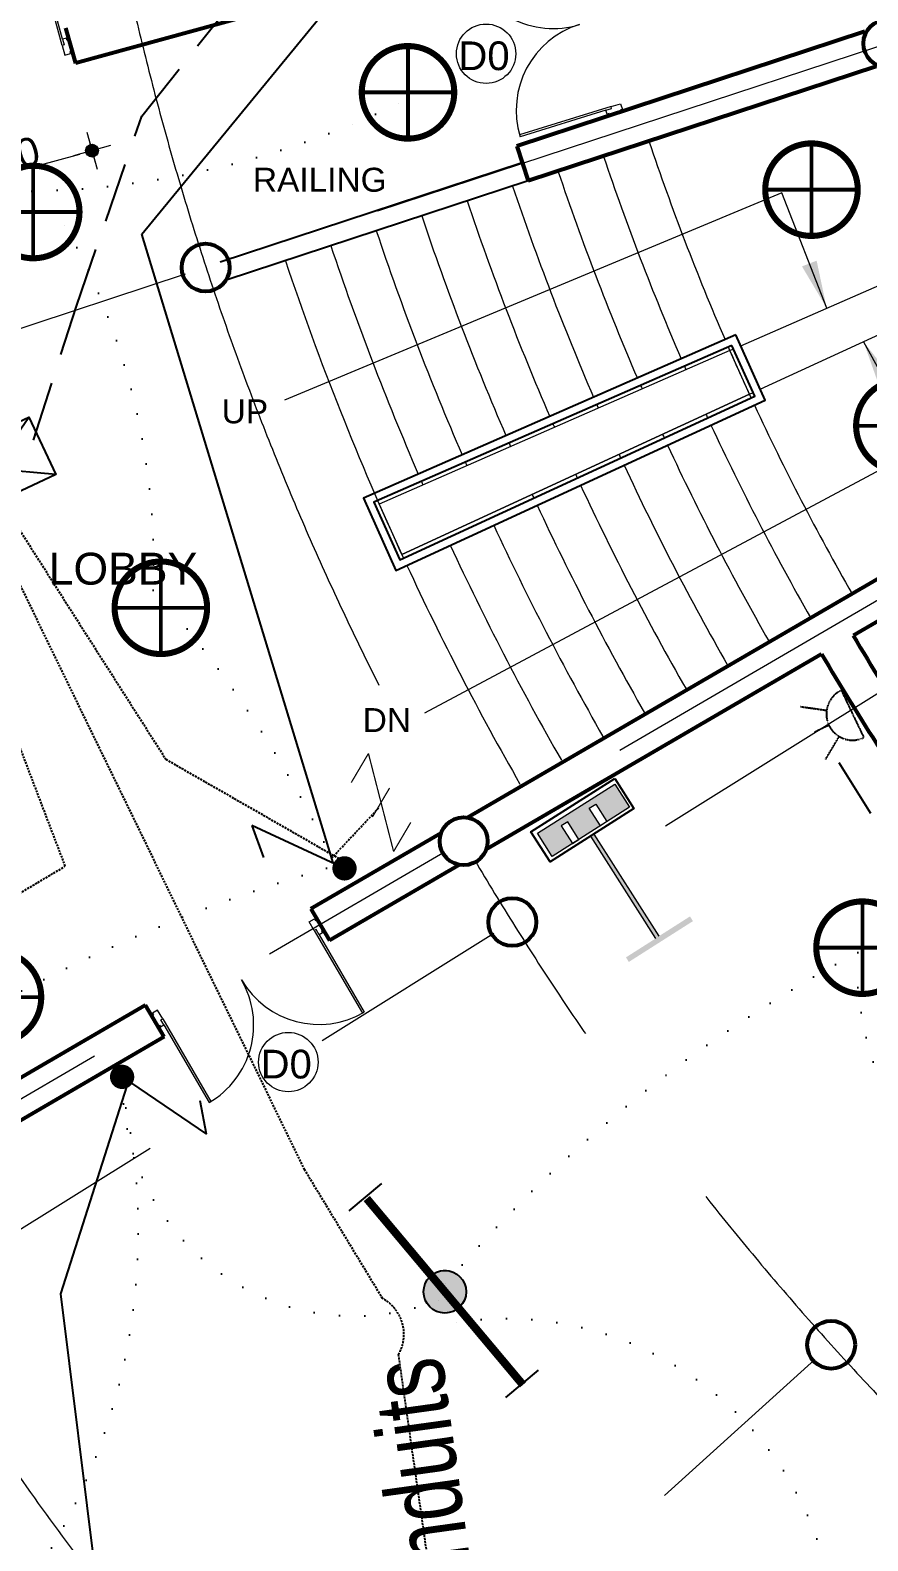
# Model space of a CAD drawing. Header units: millimetres. Extents: x -582 to 488037, y -1142837 to 903.
# Drawn here: x 372420 to 377672, y -1123507 to -1114042 of the extents above; entities that cross this region are included whole.
import ezdxf

# ---------------------------------------------------------------- set-up
doc = ezdxf.new("R2010")
doc.units = ezdxf.units.MM
doc.header["$PDMODE"] = 3
for name, pattern in [('CENTERX2', [101.6, 63.5, -12.7, 12.7, -12.7]), ('DASHED', [19.05, 12.7, -6.35]), ('DOT2', [3.175, 0, -3.175]), ('HIDDEN', [0.375, 0.25, -0.125])]:
    doc.linetypes.add(name, pattern=pattern)
doc.layers.add('A New CL', color=7, linetype='CENTERX2', lineweight=13, true_color=0x18bbcd)
doc.layers.add('Pipe line', color=7, linetype='Continuous', lineweight=60, true_color=0x0070ff)
for name, color, linetype, lineweight in [('A_Wall 01', 7, 'Continuous', 53), ('COLUMN-HATCH', 1, 'Continuous', 53), ('Dimension', 5, 'Continuous', 13), ('door', 62, 'Continuous', 18), ('E_Telephone', 50, 'Continuous', 20), ('hatch', 9, 'Continuous', 0), ('hatch2', 252, 'Continuous', 18), ('railing', 220, 'Continuous', 25), ('stair', 20, 'Continuous', 20)]:
    doc.layers.add(name, color=color, linetype=linetype, lineweight=lineweight)
for name, color, linetype in [('E_Electrical Layout', 210, 'Continuous'), ('E_Power', 50, 'HIDDEN'), ('E_Switch', 30, 'DOT2'), ('E_TV', 160, 'Continuous')]:
    doc.layers.add(name, color=color, linetype=linetype)
doc.styles.add('Arial', font='arial.ttf')
doc.styles.get("Standard").update_dxf_attribs({"font": 'arial.ttf', "width": 0.75})
doc.dimstyles.new('A_ Detail', dxfattribs={"dimtxt": 250, "dimasz": 80, "dimexe": 75, "dimexo": 0, "dimgap": 4, "dimtad": 1, "dimdec": 0, "dimzin": 1, "dimdsep": 46, "dimtxsty": 'Arial', "dimblk": 'dot 2', "dimcen": 0.09375, "dimclrd": 5, "dimclre": 5, "dimclrt": 256, "dimadec": 0, "dimazin": 0, "dimtfac": 0.75, "dimtdec": 0, "dimtix": 1, "dimtmove": 1, "dimatfit": 3, "dimfxl": 75, "dimfxlon": 1, "dimtolj": 1, "dimtzin": 0, "dimlwd": 13, "dimlwe": 9, "dimarcsym": 0})

# ---------------------------------------------------------------- blocks, each defined once
blk = doc.blocks.new('A$C115C1E31')
blk.add_circle((-22.2, 85.8), 150)
blk = doc.blocks.new('D4')
at = {"layer": 'door'}
for p, q in [((0, 1.5), (0, -1.5)), ((0.5, 1.5), (0, 1.5)), ((2, 2), (0.5, 2)), ((0.5, 2), (0.5, 1.5)), ((2, -0.5), (2, 2)), ((46, -0.5), (46, 2)), ((46, 2), (47.5, 2)), ((47.5, 2), (47.5, 1.5)), ((47.5, 1.5), (48, 1.5)), ((48, 1.5), (48, -1.5)), ((0, -1.5), (0.5, -1.5)), ((0.5, -1.5), (0.5, -2)), ((0.5, -2), (1.5, -2)), ((1.5, -0.5), (2, -0.5)), ((1.5, -2), (1.5, -0.5)), ((1.5, -2), (1.5, -24.5)), ((2, -0.5), (2, -24.49)), ((46.5, -0.5), (46, -0.5)), ((46, -0.5), (46, -24.49)), ((46.5, -2), (46.5, -0.5)), ((47.5, -2), (46.5, -2)), ((46.5, -2), (46.5, -24.5)), ((47.5, -1.5), (47.5, -2)), ((48, -1.5), (47.5, -1.5))]:
    blk.add_line(p, q, dxfattribs=at)
for centre, start, end in [((1.5, -2), 270, 0), ((46.5, -2), 180, 270)]:
    blk.add_arc(centre, 22.5, start, end, dxfattribs=at)
blk = doc.blocks.new('dot1')
at = {"layer": 'hatch'}
h = blk.add_hatch(color=256, dxfattribs=at)
edge = h.paths.add_edge_path()
edge.add_arc((0, 0), 1, 0, 360)
for p, q in [((0, 3), (0, -3)), ((3, 0), (-3, 0))]:
    blk.add_line(p, q, dxfattribs=at)
blk.add_circle((0, 0), 1, dxfattribs=at)
blk = doc.blocks.new('dot 2')
at = {"layer": 'hatch', "xscale": 0.5, "yscale": 0.5, "zscale": 0.5}
blk.add_blockref('dot1', (0, 0), dxfattribs=at)
blk = doc.blocks.new('*D192')
at = {"layer": 'DEFPOINTS', "color": 0, "transparency": 16777216}
for p in [(372703, -1114415.9), (371545.8, -1114733.4), (372807.4, -1114796.3)]:
    blk.add_point(p, dxfattribs=at)
at = {"layer": 'Dimension', "color": 5, "lineweight": 9, "transparency": 16777216}
for p, q in [((372787.6, -1114724), (372827.3, -1114868.7)), ((371630.3, -1115041.6), (371670, -1115186.2))]:
    blk.add_line(p, q, dxfattribs=at)
at = {"layer": 'Dimension', "color": 5, "lineweight": 13, "transparency": 16777216}
blk.add_line((371727.3, -1115092.7), (372730.3, -1114817.5), dxfattribs=at)
at = {"layer": 'Dimension', "color": 5, "lineweight": 13, "transparency": 16777216, "xscale": 80, "yscale": 80, "zscale": 80}
for p, rotation in [((372807.4, -1114796.3), 15.34397530359763), ((371650.2, -1115113.9), 195.3439753035976)]:
    blk.add_blockref('dot 2', p, dxfattribs=dict(at, rotation=rotation))
at = {"layer": 'Dimension', "transparency": 16777216, "insert": (372203.4, -1114862.6), "char_height": 180, "attachment_point": 5, "rotation": 15.34398, "style": 'Arial'}
blk.add_mtext('\\A1;1200', dxfattribs=at)
blk = doc.blocks.new('F')
at = {"layer": 'E_Electrical Layout', "ltscale": 5}
h = blk.add_hatch(color=256, dxfattribs=at)
edge = h.paths.add_edge_path()
edge.add_ellipse((0, 0), major_axis=(-37.1, 37.1), ratio=1, start_angle=45, end_angle=135, ccw=False)
edge.add_ellipse((0, 0), major_axis=(37.1, 37.1), ratio=1, start_angle=45, end_angle=135, ccw=False)
edge.add_line((0, 52.5), (0, -52.5))
edge = h.paths.add_edge_path()
edge.add_ellipse((0, 0), major_axis=(-37.1, 37.1), ratio=1, start_angle=225, end_angle=315, ccw=False)
edge.add_ellipse((0, 0), major_axis=(37.1, 37.1), ratio=1, start_angle=225, end_angle=315, ccw=False)
edge.add_line((0, -52.5), (0, 52.5))
for p, q in [((-52.5, 305), (52.5, 305)), ((-52.5, -296.8), (52.5, -296.8))]:
    blk.add_line(p, q, dxfattribs=at)
at = {"layer": 'E_Electrical Layout', "ltscale": 5, "const_width": 20}
blk.add_lwpolyline([(0, -300), (0, 300)], dxfattribs=at)
at = {"layer": 'E_Electrical Layout', "ltscale": 5, "const_width": 3.5}
for points in [[(-52.5, 0, -1), (52.5, 0, -1)], [(-52.5, 0, 1), (52.5, 0, 1)]]:
    blk.add_lwpolyline(points, format="xyb", dxfattribs=at)
at = {"layer": 'E_Electrical Layout', "ltscale": 5}
blk.add_circle((0, 0), 52.5, dxfattribs=at)
blk.add_circle((0, 0), 52.5, dxfattribs=at)
blk = doc.blocks.new('mb')
at = {"const_width": 20}
blk.add_lwpolyline([(18.1, 151.2, -0.887546), (18.1, -151.2, -1.126702), (18.1, 151.2, -0.226057)], format="xyb", dxfattribs=at)
at = {"const_width": 12.5}
for points in [[(0, -151.2), (0, 151.2)], [(-151.2, 0), (151.2, 0)]]:
    blk.add_lwpolyline(points, dxfattribs=at)
blk = doc.blocks.new('A$C08380FCA')
blk.add_blockref('mb', (162.3, 162.2))
blk = doc.blocks.new('A$C084274A9')
for p, q in [((49.5, 235), (0, 185.5)), ((49.5, 25), (49.5, 235))]:
    blk.add_line(p, q)
at = {"const_width": 25}
blk.add_lwpolyline([(49.5, 12.5, 1), (49.5, 37.5, 1)], format="xyb", close=True, dxfattribs=at)
blk = doc.blocks.new('sw2')
at = {"const_width": 3}
for points in [[(-56.6, 56.6), (0, 0)], [(-240, 0), (-183.4, -56.6)], [(-240, 0), (0, 0)], [(-148.3, 28.3), (-91.7, -28.3)]]:
    blk.add_lwpolyline(points, dxfattribs=at)
blk = doc.blocks.new('A$C1FE928F8')
blk.add_blockref('sw2', (241.1, 57.6))
blk = doc.blocks.new('PULL BOX')
at = {"layer": 'E_Electrical Layout'}
for p, q in [((5.23, -8.89), (-5.23, 8.89)), ((5.23, 8.89), (-5.23, -8.89))]:
    blk.add_line(p, q, dxfattribs=at)
blk.add_lwpolyline([(5.23, -8.89), (-5.23, -8.89), (-5.23, 8.89), (5.23, 8.89)], close=True, dxfattribs=at)
blk = doc.blocks.new('15A SOC')
at = {"layer": 'E_Power', "ltscale": 0.010417}
for p, q in [((-94.8, 141.8), (-47.1, 70.5)), ((0, 84.8), (-0.2, 138.4)), ((94.5, 142), (46.9, 70.6)), ((84.8, 0), (-84.8, 0))]:
    blk.add_line(p, q, dxfattribs=at)
blk.add_arc((0, 0), 84.8, 0, 180, dxfattribs=at)
blk = doc.blocks.new('TELEPHONE POINTS')
at = {"layer": 'E_TV', "ltscale": 0.03}
for points in [[(1.394, 8.103), (3.684, 8.103), (3.684, 8.453), (-1.253, 8.453), (-1.253, 8.092), (1.142, 8.092), (1.142, 0.23), (1.394, 0.23)], [(-1.737, 0), (-1.737, -1.78), (4.205, -1.78), (4.205, 0), (2.651, 0), (2.651, -1.349), (2.154, -1.349), (2.154, 0), (0.496, 0), (0.496, -1.349), (0, -1.349), (0, 0)]]:
    blk.add_hatch(color=5, dxfattribs=at).paths.add_polyline_path(points)
at = {"layer": 'E_Telephone', "ltscale": 0.03}
for p, q in [((1.142, 0.23), (1.142, 8.092)), ((1.394, 8.103), (1.394, 0.23))]:
    blk.add_line(p, q, dxfattribs=at)
for points in [[(-1.737, 0), (4.205, 0), (4.205, -1.78), (-1.737, -1.78)], [(0, 0), (0.496, 0), (0.496, -1.349), (0, -1.349)], [(2.651, 0), (2.154, 0), (2.154, -1.349), (2.651, -1.349)]]:
    blk.add_lwpolyline(points, close=True, dxfattribs=at)
at = {"layer": 'E_TV', "color": 5, "ltscale": 0.03}
blk.add_lwpolyline([(-1.927, -2.078), (-1.927, 0.23), (4.525, 0.23), (4.525, -2.078)], close=True, dxfattribs=at)

msp = doc.modelspace()

# ---------------------------------------------------------------- linework, layer by layer
at = {"layer": 'A New CL', "ltscale": 100}
for p, q in [((380631.5, -1113193.6), (363274, -1118894.6)), ((381605, -1115361.1), (364164.8, -1125508.1)), ((381790, -1115665.7), (363485.1, -1127099.3)), ((382994.4, -1117263.3), (366978.3, -1131733.3))]:
    msp.add_line(p, q, dxfattribs=at)
for centre, radius, start, end in [((391421.3, -1109649.8), 23338.9, 157.31549, 262.65238), ((391421.2, -1109649.8), 18838.9, 156.59353, 250.8801), ((391421.3, -1109649.8), 14338.9, 186.17297, 198.18236), ((391421.3, -1109649.8), 27838.9, 198.18233, 250.76685)]:
    msp.add_arc(centre, radius, start, end, dxfattribs=at)
at = {"layer": 'A_Wall 01'}
for p, q in [((376063.8, -1113326.5), (372703, -1114248.6)), ((372642.1, -1114026.8), (372703, -1114248.6)), ((377653.6, -1114050.6), (375470.5, -1114767.7)), ((377725.4, -1114269.1), (375542.3, -1114986.2)), ((375470.5, -1114767.7), (375542.3, -1114986.2)), ((378870.7, -1116819), (375163.3, -1118976)), ((379002.1, -1117008.6), (377581.7, -1117835)), ((377382.9, -1117950.7), (375279, -1119174.8)), ((374996.9, -1119072.8), (374180.4, -1119547.8)), ((375112.5, -1119271.6), (374296.1, -1119746.6)), ((374180.4, -1119547.8), (374296.1, -1119746.6)), ((373143.2, -1120151.3), (371273.8, -1121239)), ((373258.9, -1120350.1), (373143.2, -1120151.3)), ((373258.9, -1120350.1), (371389.4, -1121437.8))]:
    msp.add_line(p, q, dxfattribs=at)
for radius in [14694.6, 14924.6]:
    msp.add_arc((390272.2, -1110426.8), radius, 210.27347, 212.96612, dxfattribs=at)
at = {"layer": 'Dimension'}
for centre in [(375278.8, -1114189), (374038.5, -1120507.5)]:
    msp.add_circle(centre, 186.2, dxfattribs=at)
at = {"layer": 'E_Electrical Layout', "ltscale": 50}
for p, q in [((373120, -1115320), (375360, -1112590)), ((374320, -1119260), (373120, -1115320)), ((373040, -1120610), (372610, -1121960)), ((372610, -1121960), (373570, -1129650))]:
    msp.add_line(p, q, dxfattribs=at)
at = {"layer": 'E_Electrical Layout', "linetype": 'DASHED'}
for p, q in [((374140.4, -1121181.3), (372120.4, -1117031.3)), ((372230, -1116980), (373270, -1118610)), ((372640, -1119280), (371820, -1117130)), ((373270, -1118610), (374370, -1119240)), ((374310, -1119230), (374610, -1118910)), ((371190, -1120140), (372640, -1119280))]:
    msp.add_line(p, q, dxfattribs=at)
msp.add_lwpolyline([(379460, -1132180), (377560, -1131160, 0.748423), (377380, -1130920), (375450, -1126980, 0.589133), (375324.5, -1126500.9), (374730, -1122340, 0.421781), (374630, -1121990), (374140.4, -1121181.3)], format="xyb", dxfattribs=at)
at = {"layer": 'E_Power', "ltscale": 1500}
for p, q in [((373120, -1114580), (373890, -1113610)), ((372710, -1115770), (373120, -1114580)), ((372440, -1116610), (372710, -1115770)), ((377490, -1118630), (379180, -1121330))]:
    msp.add_line(p, q, dxfattribs=at)
at = {"layer": 'E_Switch', "ltscale": 50}
for centre, radius, start, end in [((372321.1, -1109514.3), 5536.8, 271.12729, 296.9452), ((368856.5, -1117386.1), 4336.6, 357.83462, 31.34929), ((367904.3, -1122273.3), 7093, 25.05091, 41.21362), ((377120.5, -1129125), 10235, 105.24034, 119.76087), ((381740.7, -1127603.9), 8812.1, 117.95376, 140.00306), ((379850.7, -1119819.3), 2251.6, 185.62559, 264.37441), ((369205.8, -1121566.9), 3891.4, 310.63408, 14.691), ((374452.9, -1120645), 1453.3, 178.61952, 294.25872), ((375401.7, -1124183.5), 2068.7, 348.66703, 98.94599)]:
    msp.add_arc(centre, radius, start, end, dxfattribs=at)
at = {"layer": 'railing'}
for p, q in [((375504.8, -1114872.2), (373610.3, -1115494.4)), ((375542.3, -1114986.2), (373647.7, -1115608.4))]:
    msp.add_line(p, q, dxfattribs=at)
for points in [[(376845.1, -1115950.8), (374509.2, -1116973.6), (374712.7, -1117426.6), (377028.9, -1116360)], [(376819.8, -1116016.4), (374575.5, -1116999.2), (374737.6, -1117360.1), (376963, -1116335.3)]]:
    msp.add_lwpolyline(points, close=True, dxfattribs=at)
at = {"layer": 'stair'}
for p, q in [((376875.8, -1116019.2), (378181.1, -1115447.6)), ((376998.2, -1116291.6), (378292.5, -1115695.5)), ((376807.1, -1116049.3), (374608.7, -1117012)), ((376807.1, -1116049.3), (376830, -1116039.2)), ((376930, -1116322.9), (374750.1, -1117326.8)), ((376930, -1116322.9), (376952.7, -1116312.5))]:
    msp.add_line(p, q, dxfattribs=at)
msp.add_lwpolyline([(376807.1, -1116049.3), (374608.7, -1117012), (374750.1, -1117326.8), (376930, -1116322.9), (376807.1, -1116049.3)], dxfattribs=at)
for radius, start, end in [(15953.9, 198.59549, 203.37916), (16253.9, 198.59549, 203.38414), (16553.9, 198.59549, 203.38893), (16853.9, 198.57344, 203.39355), (17153.9, 198.5666, 203.39801), (17453.9, 198.56, 203.40231), (17753.9, 198.55362, 203.40647), (18053.9, 198.54745, 203.41049), (18353.9, 198.54149, 204.80396), (15953.9, 203.55873, 204.8157), (16253.9, 203.56039, 203.64852), (16553.9, 203.56199, 203.64852), (16853.9, 203.56353, 203.64852), (16253.9, 204.72592, 204.81405), (15953.9, 204.99527, 209.77891), (17153.9, 203.56501, 203.64852), (16253.9, 204.9903, 209.77891), (17453.9, 203.56645, 203.64852), (16553.9, 204.72592, 204.81245), (16553.9, 204.98551, 209.77891), (17753.9, 203.56783, 203.64852), (16853.9, 204.72592, 204.81091), (17153.9, 204.72592, 204.80942), (16853.9, 204.98089, 209.77891), (18053.9, 203.56918, 203.64852), (17153.9, 204.97643, 209.77891), (17453.9, 204.72592, 204.80799), (17453.9, 204.97212, 209.77891), (17753.9, 204.96796, 209.77891), (18053.9, 204.96394, 209.77891), (18353.9, 204.96005, 209.77891)]:
    msp.add_arc((391421.2, -1109649.8), radius, start, end, dxfattribs=at)

# ---------------------------------------------------------------- block references
at = {"layer": 'COLUMN-HATCH', "rotation": 358.2021055428715}
for p in [(377814.6, -1114211.3), (373539.3, -1115615.5)]:
    msp.add_blockref('A$C115C1E31', p, dxfattribs=at)
at = {"layer": 'COLUMN-HATCH'}
for p in [(375160.1, -1119209.6), (375465.4, -1119715.9), (377464.8, -1122364.9)]:
    msp.add_blockref('A$C115C1E31', p, dxfattribs=at)
at = {"layer": 'Dimension', "ltscale": 1500, "xscale": 96.52000000000004, "yscale": 96.52000000000004, "zscale": 96.52000000000004, "rotation": 212.4497540609838}
msp.add_blockref('TELEPHONE POINTS', (376036.2, -1119000.7), dxfattribs=at)
at = {"layer": 'E_Electrical Layout', "xscale": 1.905, "yscale": 1.905, "zscale": 1.905}
for p in [(374479.9, -1114739.9), (377010, -1115349.8), (372129.9, -1115489.9), (377580, -1116829.8), (372929.9, -1117969.9), (377330, -1120099.8), (371889.9, -1120409.9)]:
    msp.add_blockref('A$C08380FCA', p, dxfattribs=at)
at = {"layer": 'E_Electrical Layout', "linetype": 'DASHED', "xscale": 38.09999999999999, "yscale": 38.09999999999999, "zscale": 38.09999999999999, "rotation": 295.1326615927048}
msp.add_blockref('PULL BOX', (372188.6, -1116789.9), dxfattribs=at)
at = {"layer": 'E_Electrical Layout'}
for name, p, xscale, yscale, zscale, rotation in [('A$C1FE928F8', (374392.8, -1118609.1), 2.6416, 2.6416, 2.6416, 284.4135977011849), ('A$C084274A9', (374396.7, -1119462.7), 3.048, 3.048, 3.048, 65.1713323582095), ('A$C084274A9', (373017.9, -1120432.7), 3.048, 3.048, 3.048, 235.8134476781485), ('F', (375020.1, -1121946.7), 2.54, 2.54, 2.54, 39.99953908111677)]:
    msp.add_blockref(name, p, dxfattribs=dict(at, xscale=xscale, yscale=yscale, zscale=zscale, rotation=rotation))
at = {"layer": 'E_Power', "xscale": 1.933907334955847, "yscale": 1.933907332272611, "zscale": 1.933907335074686, "rotation": 115.5508204156041}
msp.add_blockref('15A SOC', (377576.5, -1118326.4), dxfattribs=at)
at = {"layer": 'hatch2', "ltscale": 0.1, "zscale": 24.99998892868073}
for p, xscale, yscale, rotation in [((375735.9, -1113417.7), 24.99998893883041, 24.9999889396131, 287.1158776958032), ((371514.9, -1114453.7), -24.99998893882896, 24.99998893959855, 195.343975303622), ((373201.1, -1120250.7), 24.99998893894544, 24.99998893964403, 30.19164799054442)]:
    msp.add_blockref('D4', p, dxfattribs=dict(at, xscale=xscale, yscale=yscale, rotation=rotation))

# ---------------------------------------------------------------- texts
at = {"layer": 'E_Electrical Layout', "linetype": 'DASHED', "width": 0.75}
msp.add_text('6 x 25mm conduits', height=463.905, rotation=97.89373, dxfattribs=at).set_placement((375560, -1126380))
at = {"layer": 'Pipe line', "color": 5, "attachment_point": 5, "style": 'Arial'}
for s, insert, char_height in [('D0', (375265.6, -1114203.1), 180), ('RAILING', (374235.9, -1114979.7), 150), ('UP', (373766.2, -1116431.2), 150), ('LOBBY', (373001.6, -1117417.3), 200), ('DN', (374656.5, -1118364.5), 150), ('D0', (374025.3, -1120521.6), 180)]:
    msp.add_mtext(s, dxfattribs=dict(at, insert=insert, char_height=char_height))

# ---------------------------------------------------------------- dimensions: what is measured, and where the dimension line sits
at = {"layer": 'Dimension'}
dim = msp.add_aligned_dim(p1=(371545.8, -1114733.4), p2=(372703, -1114415.9), distance=-394.6, dimstyle='A_ Detail', override={"dimtxt": 180}, dxfattribs=at)
dim.commit()
dim.dimension.update_dxf_attribs({"geometry": '*D192', "text_midpoint": (372203.4, -1114862.6)})

# ---------------------------------------------------------------- leaders
at = {"layer": 'railing'}
for points in [[(377414.7, -1115783.2), (377132.6, -1115060.5), (374013.7, -1116359.7)], [(377645.3, -1115993.5), (378010.8, -1116656.5), (374892.5, -1118321.4)]]:
    msp.add_leader(points, dimstyle='A_ Detail', override={"dimasz": 300, "dimtad": 0, "dimfxl": 550, "dimfxlon": 1, "dimarcsym": 1}, dxfattribs=at)

doc.saveas('drawing.dxf')
